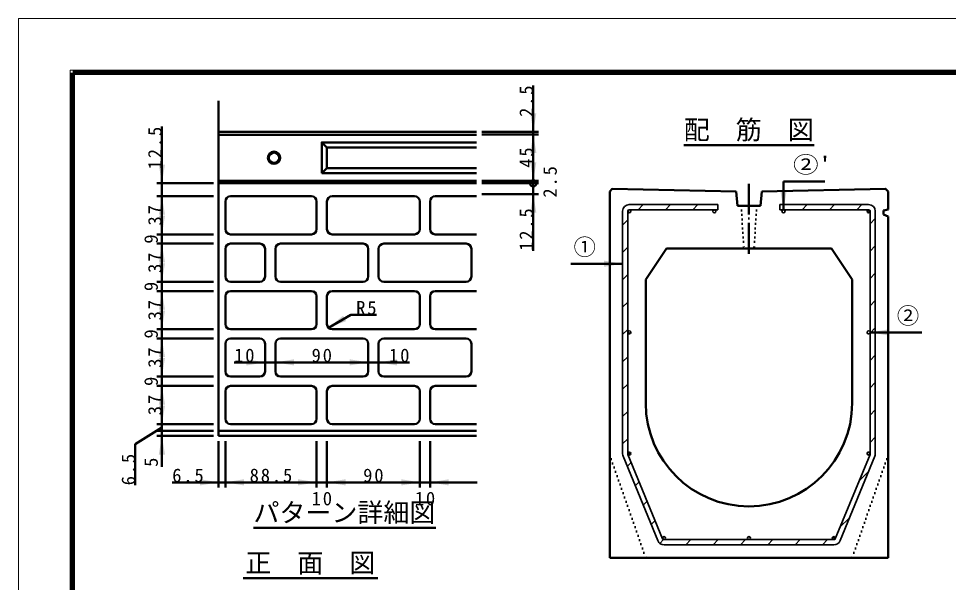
# Model space of a CAD drawing. Units: millimetres, scale not verified, with parts at other scales. Extents: x -2102 to 2102, y -1485 to 1485.
# Drawn here: x -2102 to -300, y 391 to 1485 of the extents above; entities that cross this region are included whole.
import ezdxf
from ezdxf.enums import TextEntityAlignment as Align

# ---------------------------------------------------------------- set-up
doc = ezdxf.new("R2010")
doc.units = ezdxf.units.MM
doc.header["$LTSCALE"] = 5
doc.linetypes.add('DOTTED', pattern=[1.75, 0.25, -1.5])
doc.linetypes.add('LONG_DASHED_DOTTED', pattern=[15.25, 12, -1.5, 0.25, -1.5])
doc.layers.add('0-0_V-nasSTD', color=7, linetype='Continuous', lineweight=35)
doc.layers.add('0-1_0', color=7, linetype='Continuous', lineweight=50)
doc.styles.add('ＭＳ ゴシック', font='')
doc.styles.get('ＭＳ ゴシック').set_extended_font_data('MS Gothic')

msp = doc.modelspace()

# ---------------------------------------------------------------- linework, layer by layer
at = {"layer": '0-0_V-nasSTD', "lineweight": 100}
msp.add_line((-1997.5, 1380), (-1997.5, -1380), dxfattribs=at)
at = {"layer": '0-0_V-nasSTD', "lineweight": 50}
for p, q in [((-1714.642, 675.452), (-1714.642, 1325.452)), ((-619.5, 1169.289), (-619.5, 1114.289)), ((-711.5, 1149.789), (-709, 1121.789)), ((-711.5, 1149.789), (-709, 1121.789)), ((-661.5, 1149.789), (-664, 1121.789)), ((-664, 1121.789), (-709, 1121.789)), ((-701.5, 1121.789), (-671.5, 1121.789))]:
    msp.add_line(p, q, dxfattribs=at)
at = {"layer": '0-0_V-nasSTD'}
for p, q in [((-918.5, 1124.289), (-746.5, 1124.289)), ((-901.573, 1114.289), (-891.573, 1124.289)), ((-848.54, 1114.289), (-838.54, 1124.289)), ((-795.507, 1114.289), (-785.507, 1124.289)), ((-746.5, 1124.289), (-746.5, 1114.289)), ((-626.5, 1124.289), (-626.5, 1114.289)), ((-626.5, 1124.289), (-454.5, 1124.289)), ((-626.5, 1124.197), (-626.408, 1124.289)), ((-619.5, 1124.289), (-626.5, 1124.289)), ((-619.5, 1124.289), (-619.5, 1114.289)), ((-583.375, 1114.289), (-573.375, 1124.289)), ((-530.342, 1114.289), (-520.342, 1124.289)), ((-477.309, 1114.289), (-467.309, 1124.289)), ((-931.5, 1111.289), (-931.5, 640.88)), ((-921.5, 1111.289), (-921.5, 640.871)), ((-921.447, 1111.852), (-917.937, 1108.342)), ((-918.5, 1114.289), (-746.5, 1114.289)), ((-754.114, 1114.289), (-753.5, 1114.289)), ((-754.114, 1114.225), (-750.564, 1110.675)), ((-753.5, 1114.289), (-746.5, 1114.289)), ((-626.5, 1114.289), (-454.5, 1114.289)), ((-619.811, 1114.273), (-616.516, 1110.978)), ((-456.462, 1113.558), (-452.231, 1109.327)), ((-451.5, 1111.289), (-451.5, 640.871)), ((-441.5, 1111.289), (-441.5, 640.875)), ((-931.5, 1084.362), (-921.5, 1094.362)), ((-451.5, 1087.065), (-441.5, 1097.065)), ((-931.5, 1031.329), (-921.5, 1041.329)), ((-451.5, 1034.032), (-441.5, 1044.032)), ((-931.5, 978.296), (-921.5, 988.296)), ((-451.5, 980.999), (-441.5, 990.999)), ((-451.5, 927.966), (-441.5, 937.966)), ((-931.5, 925.263), (-921.5, 935.263)), ((-451.5, 874.933), (-441.5, 884.933)), ((-931.5, 872.23), (-921.5, 882.23)), ((-921.5, 876.289), (-921.5, 877.703)), ((-921.146, 877.703), (-917.085, 873.643)), ((-451.5, 821.9), (-441.5, 831.9)), ((-931.5, 819.197), (-921.5, 829.197)), ((-931.5, 766.164), (-921.5, 776.164)), ((-451.5, 768.867), (-441.5, 778.867)), ((-931.5, 713.131), (-921.5, 723.131)), ((-451.5, 715.834), (-441.5, 725.834)), ((-931.5, 660.098), (-921.5, 670.098)), ((-451.5, 662.801), (-441.5, 672.801)), ((-930.521, 635.93), (-863.16, 472.339)), ((-930.521, 635.93), (-930.521, 635.93)), ((-930.521, 635.93), (-930.521, 635.93)), ((-921.274, 639.729), (-853.917, 476.147)), ((-921.274, 639.729), (-921.274, 639.729)), ((-921.274, 639.729), (-921.274, 639.729)), ((-920.66, 643.37), (-916.418, 639.128)), ((-451.726, 639.729), (-519.083, 476.147)), ((-509.838, 472.339), (-442.479, 635.925)), ((-454.866, 644.266), (-451.522, 640.923)), ((-451.726, 639.729), (-451.726, 639.729)), ((-442.479, 635.925), (-442.479, 635.925)), ((-922.387, 616.178), (-914.729, 623.835)), ((-472.857, 588.41), (-454.475, 606.793)), ((-906.919, 578.612), (-899.262, 586.27)), ((-891.451, 541.047), (-883.794, 548.705)), ((-875.983, 503.482), (-868.326, 511.14)), ((-509.98, 498.254), (-491.598, 516.637)), ((-863.16, 472.339), (-863.16, 472.339)), ((-863.16, 472.339), (-863.16, 472.339)), ((-859.279, 467.153), (-852.014, 474.418)), ((-854.097, 477.812), (-850.62, 474.335)), ((-853.917, 476.147), (-853.917, 476.147)), ((-853.917, 476.147), (-853.917, 476.147)), ((-853.917, 476.147), (-853.917, 476.147)), ((-851.142, 474.289), (-521.857, 474.289)), ((-850.62, 474.289), (-851.142, 474.289)), ((-809.111, 464.289), (-799.111, 474.289)), ((-756.078, 464.289), (-746.078, 474.289)), ((-703.045, 464.289), (-693.045, 474.289)), ((-686.848, 480.269), (-683.52, 476.941)), ((-521.857, 474.289), (-686.5, 474.289)), ((-521.857, 474.289), (-686.5, 474.289)), ((-650.012, 464.289), (-640.012, 474.289)), ((-596.979, 464.289), (-586.979, 474.289)), ((-543.946, 464.289), (-533.946, 474.289)), ((-523.644, 479.699), (-519.447, 475.503)), ((-519.083, 476.147), (-519.083, 476.147)), ((-519.083, 476.147), (-519.083, 476.147)), ((-519.083, 476.147), (-519.083, 476.147)), ((-509.838, 472.339), (-509.838, 472.339)), ((-851.139, 464.289), (-521.859, 464.289))]:
    msp.add_line(p, q, dxfattribs=at)
at = {"layer": '0-0_V-nasSTD', "lineweight": 18}
for points in [[(-2102.5, -1485), (-2102.5, 1485), (2102.5, 1485), (2102.5, -1485)], [(-2002.5, -1385), (-2002.5, 1385), (2002.5, 1385), (2002.5, -1385)]]:
    msp.add_lwpolyline(points, close=True, dxfattribs=at)
at = {"layer": '0-0_V-nasSTD', "lineweight": 100}
msp.add_lwpolyline([(1997.5, -1380), (1997.5, 1380), (-1997.5, 1380)], dxfattribs=at)
at = {"layer": '0-0_V-nasSTD'}
msp.add_lwpolyline([(-509.838, 472.339), (-509.838, 472.339), (-442.479, 635.925)], dxfattribs=at)
for centre in [(-918.5, 1111.289), (-753.5, 1111.289), (-619.5, 1111.289), (-619.5, 1111.289), (-454.5, 1111.289), (-918.5, 876.289), (-454.5, 876.289), (-918.5, 641.289), (-454.5, 641.289), (-851.143, 477.289), (-686.5, 477.289), (-521.857, 477.289)]:
    msp.add_circle(centre, 3, dxfattribs=at)
for centre, radius, start, end in [((-918.5, 1111.289), 13, 90, 180), ((-918.5, 1111.289), 13, 90, 180), ((-454.5, 1111.289), 13, 0, 90), ((-918.5, 1111.289), 3, 90, 180), ((-918.5, 1111.289), 3, 90, 180), ((-918.5, 1111.289), 3, 169.17571, 180), ((-918.5, 1111.289), 3, 90, 169.17571), ((-454.5, 1111.289), 3, 0, 90), ((-454.5, 1111.289), 3, 0, 90), ((-454.5, 1111.289), 3, 0, 90), ((-918.5, 640.88), 13, 180, 202.38013), ((-918.5, 640.871), 3, 180, 202.38013), ((-454.5, 641.289), 3, 0, 330.64995), ((-454.5, 641.289), 3, 330.64995, 0), ((-454.5, 641.289), 3, 330.64995, 0), ((-454.5, 640.871), 3, 337.61987, 0), ((-454.5, 640.875), 13, 337.61987, 0), ((-454.5, 640.875), 13, 337.61987, 0), ((-851.139, 477.289), 13, 202.38013, 270), ((-851.143, 477.289), 3, 202.38053, 270.00103), ((-521.859, 477.289), 13, 270, 337.61987), ((-521.857, 477.289), 3, 270, 337.61987), ((-521.857, 477.289), 3, 323.45593, 337.61947)]:
    msp.add_arc(centre, radius, start, end, dxfattribs=at)
for points in [[(-1110.642, 1301.452), (-1104.642, 1265.452), (-1098.642, 1301.452)], [(-1110.642, 1224.452), (-1104.642, 1260.452), (-1098.642, 1224.452)], [(-1830.642, 1201.452), (-1824.642, 1165.452), (-1818.642, 1201.452)], [(-1110.642, 1206.452), (-1104.642, 1170.452), (-1098.642, 1206.452)], [(-1830.642, 1104.452), (-1824.642, 1140.452), (-1818.642, 1104.452)], [(-1110.642, 1108.452), (-1104.642, 1144.452), (-1098.642, 1108.452)], [(-625.5, 1150.289), (-619.5, 1114.289), (-613.5, 1150.289)], [(-1830.642, 1102.452), (-1824.642, 1066.452), (-1818.642, 1102.452)], [(-1830.642, 1012.452), (-1824.642, 1048.452), (-1818.642, 1012.452)], [(-1830.642, 1010.452), (-1824.642, 974.452), (-1818.642, 1010.452)], [(-967.5, 1003.536), (-967.5, 1015.536), (-931.5, 1009.536)], [(-1830.642, 920.452), (-1824.642, 956.452), (-1818.642, 920.452)], [(-1830.642, 918.452), (-1824.642, 882.452), (-1818.642, 918.452)], [(-1501.713, 885.38), (-1473.536, 908.577), (-1467.536, 898.184)], [(-451.5, 876.289), (-415.5, 870.289), (-415.5, 882.289)], [(-1830.642, 828.452), (-1824.642, 864.452), (-1818.642, 828.452)], [(-1830.642, 826.452), (-1824.642, 790.452), (-1818.642, 826.452)], [(-1660.642, 812.193), (-1660.642, 824.193), (-1624.642, 818.193)], [(-1604.642, 818.193), (-1568.642, 812.193), (-1568.642, 824.193)], [(-1460.642, 812.193), (-1460.642, 824.193), (-1424.642, 818.193)], [(-1404.642, 818.193), (-1368.642, 812.193), (-1368.642, 824.193)], [(-1830.642, 736.452), (-1824.642, 772.452), (-1818.642, 736.452)], [(-1830.642, 734.452), (-1824.642, 698.452), (-1818.642, 734.452)], [(-1830.642, 639.452), (-1824.642, 675.452), (-1818.642, 639.452)], [(-1750.642, 579.452), (-1750.642, 591.452), (-1714.642, 585.452)], [(-1701.642, 585.452), (-1665.642, 579.452), (-1665.642, 591.452)], [(-1560.642, 579.452), (-1560.642, 591.452), (-1524.642, 585.452)], [(-1504.642, 585.452), (-1468.642, 579.452), (-1468.642, 591.452)], [(-1360.642, 579.452), (-1360.642, 591.452), (-1324.642, 585.452)], [(-1304.642, 585.452), (-1268.642, 579.452), (-1268.642, 591.452)]]:
    msp.add_solid(points, dxfattribs=at)
at = {"layer": '0-1_0'}
for p, q in [((-1104.642, 1355.452), (-1104.642, 1265.452)), ((-1824.642, 1275.452), (-1824.642, 1165.452)), ((-1214.642, 1265.452), (-1714.642, 1265.452)), ((-1204.642, 1265.452), (-1094.642, 1265.452)), ((-1104.642, 1265.452), (-1104.642, 1259.452)), ((-1214.642, 1259.452), (-1714.642, 1259.452)), ((-1514.642, 1184.952), (-1514.642, 1244.952)), ((-1204.642, 1260.452), (-1094.642, 1260.452)), ((-1104.642, 1170.452), (-1104.642, 1260.452)), ((-1504.642, 1194.952), (-1504.642, 1234.952)), ((-1214.642, 1234.952), (-1504.642, 1234.952)), ((-812.903, 1239.789), (-560.097, 1239.789)), ((-1504.642, 1194.952), (-1514.642, 1184.952)), ((-1504.642, 1194.952), (-1214.642, 1194.952)), ((-1214.642, 1184.952), (-1514.642, 1184.952)), ((-1724.642, 1165.452), (-1834.642, 1165.452)), ((-1824.642, 1140.452), (-1824.642, 1165.452)), ((-1214.642, 1170.452), (-1714.642, 1170.452)), ((-1714.642, 1165.452), (-1214.642, 1165.452)), ((-1204.642, 1170.452), (-1094.642, 1170.452)), ((-1204.642, 1165.452), (-1094.642, 1165.452)), ((-1204.642, 1165.452), (-1094.642, 1165.452)), ((-1104.642, 1170.452), (-1104.642, 1165.452)), ((-1104.642, 1144.452), (-1104.642, 1165.452)), ((-619.5, 1169.289), (-539.5, 1169.289)), ((-1724.642, 1140.452), (-1834.642, 1140.452)), ((-1824.642, 1066.452), (-1824.642, 1140.452)), ((-1691.642, 1140.452), (-1534.642, 1140.452)), ((-1494.642, 1140.452), (-1334.642, 1140.452)), ((-1294.642, 1140.452), (-1214.642, 1140.452)), ((-1204.642, 1144.452), (-1094.642, 1144.452)), ((-1104.642, 1034.452), (-1104.642, 1144.452)), ((-956.5, 438.789), (-956.5, 1149.789)), ((-416.5, 1149.789), (-416.5, 1114.804)), ((-1701.642, 1076.452), (-1701.642, 1130.452)), ((-1524.642, 1130.452), (-1524.642, 1076.452)), ((-1504.642, 1076.452), (-1504.642, 1130.452)), ((-1324.642, 1130.452), (-1324.642, 1076.452)), ((-1304.642, 1076.452), (-1304.642, 1130.452)), ((-425.5, 1112.789), (-416.5, 1114.804)), ((-425.5, 1104.789), (-425.5, 1112.789)), ((-425.5, 1104.789), (-416.5, 1101.431)), ((-416.5, 438.789), (-416.5, 1101.431)), ((-1724.642, 1066.452), (-1834.642, 1066.452)), ((-1824.642, 1048.452), (-1824.642, 1066.452)), ((-1534.642, 1066.452), (-1691.642, 1066.452)), ((-1334.642, 1066.452), (-1494.642, 1066.452)), ((-1214.642, 1066.452), (-1294.642, 1066.452)), ((-1724.642, 1048.452), (-1834.642, 1048.452)), ((-1824.642, 974.452), (-1824.642, 1048.452)), ((-1634.642, 1048.452), (-1691.642, 1048.452)), ((-1434.642, 1048.452), (-1594.642, 1048.452)), ((-1234.642, 1048.452), (-1394.642, 1048.452)), ((-1701.642, 1038.452), (-1701.642, 984.452)), ((-1624.642, 984.452), (-1624.642, 1038.452)), ((-1604.642, 1038.452), (-1604.642, 984.452)), ((-1424.642, 984.452), (-1424.642, 1038.452)), ((-1404.642, 1038.452), (-1404.642, 984.452)), ((-1224.642, 984.452), (-1224.642, 1038.452)), ((-846.5, 1038.789), (-886.5, 978.789)), ((-846.5, 1038.789), (-526.5, 1038.789)), ((-526.5, 1038.789), (-486.5, 978.789)), ((-1031.5, 1009.536), (-931.5, 1009.536)), ((-1724.642, 974.452), (-1834.642, 974.452)), ((-1724.642, 974.452), (-1834.642, 974.452)), ((-1824.642, 956.452), (-1824.642, 974.452)), ((-1691.642, 974.452), (-1634.642, 974.452)), ((-1594.642, 974.452), (-1434.642, 974.452)), ((-1394.642, 974.452), (-1234.642, 974.452)), ((-886.5, 978.789), (-886.5, 738.789)), ((-486.5, 978.789), (-486.5, 738.789)), ((-1724.642, 956.452), (-1834.642, 956.452)), ((-1824.642, 882.452), (-1824.642, 956.452)), ((-1534.642, 956.452), (-1691.642, 956.452)), ((-1334.642, 956.452), (-1494.642, 956.452)), ((-1214.642, 956.452), (-1294.642, 956.452)), ((-1701.642, 946.452), (-1701.642, 892.452)), ((-1524.642, 892.452), (-1524.642, 946.452)), ((-1504.642, 946.452), (-1504.642, 892.452)), ((-1324.642, 892.452), (-1324.642, 946.452)), ((-1304.642, 946.452), (-1304.642, 892.452)), ((-1458.412, 910.38), (-1501.713, 885.38)), ((-1408.412, 910.38), (-1458.412, 910.38)), ((-1724.642, 882.452), (-1834.642, 882.452)), ((-1724.642, 882.452), (-1834.642, 882.452)), ((-1824.642, 864.452), (-1824.642, 882.452)), ((-1691.642, 882.452), (-1534.642, 882.452)), ((-1494.642, 882.452), (-1334.642, 882.452)), ((-1294.642, 882.452), (-1214.642, 882.452)), ((-351.5, 876.289), (-451.5, 876.289)), ((-1724.642, 864.452), (-1834.642, 864.452)), ((-1824.642, 790.452), (-1824.642, 864.452)), ((-1701.642, 854.452), (-1701.642, 800.452)), ((-1634.642, 864.452), (-1691.642, 864.452)), ((-1624.642, 800.452), (-1624.642, 854.452)), ((-1604.642, 854.452), (-1604.642, 800.452)), ((-1434.642, 864.452), (-1594.642, 864.452)), ((-1424.642, 800.452), (-1424.642, 854.452)), ((-1404.642, 854.452), (-1404.642, 800.452)), ((-1234.642, 864.452), (-1394.642, 864.452)), ((-1224.642, 800.452), (-1224.642, 854.452)), ((-1684.642, 818.193), (-1624.642, 818.193)), ((-1624.642, 818.193), (-1604.642, 818.193)), ((-1604.642, 818.193), (-1424.642, 818.193)), ((-1424.642, 818.193), (-1404.642, 818.193)), ((-1344.642, 818.193), (-1404.642, 818.193)), ((-1724.642, 790.452), (-1834.642, 790.452)), ((-1724.642, 790.452), (-1834.642, 790.452)), ((-1824.642, 772.452), (-1824.642, 790.452)), ((-1691.642, 790.452), (-1634.642, 790.452)), ((-1594.642, 790.452), (-1434.642, 790.452)), ((-1394.642, 790.452), (-1234.642, 790.452)), ((-1724.642, 772.452), (-1834.642, 772.452)), ((-1701.642, 762.452), (-1701.642, 708.452)), ((-1534.642, 772.452), (-1691.642, 772.452)), ((-1524.642, 708.452), (-1524.642, 762.452)), ((-1504.642, 762.452), (-1504.642, 708.452)), ((-1334.642, 772.452), (-1494.642, 772.452)), ((-1324.642, 708.452), (-1324.642, 762.452)), ((-1304.642, 762.452), (-1304.642, 708.452)), ((-1214.642, 772.452), (-1294.642, 772.452)), ((-1876.178, 659.735), (-1824.642, 691.952)), ((-1724.642, 698.452), (-1834.642, 698.452)), ((-1724.642, 685.452), (-1834.642, 685.452)), ((-1824.642, 675.452), (-1824.642, 685.452)), ((-1714.642, 685.452), (-1214.642, 685.452)), ((-1691.642, 698.452), (-1534.642, 698.452)), ((-1494.642, 698.452), (-1334.642, 698.452)), ((-1294.642, 698.452), (-1214.642, 698.452)), ((-1724.642, 675.452), (-1834.642, 675.452)), ((-1824.642, 615.452), (-1824.642, 675.452)), ((-1714.642, 675.452), (-1214.642, 675.452)), ((-1876.178, 579.735), (-1876.178, 659.735)), ((-1714.642, 665.452), (-1714.642, 575.452)), ((-1701.642, 665.452), (-1701.642, 575.452)), ((-1524.642, 665.452), (-1524.642, 575.452)), ((-1504.642, 665.452), (-1504.642, 575.452)), ((-1324.642, 665.452), (-1324.642, 575.452)), ((-1304.642, 665.452), (-1304.642, 575.452)), ((-1804.642, 585.452), (-1714.642, 585.452)), ((-1714.642, 585.452), (-1701.642, 585.452)), ((-1701.642, 585.452), (-1524.642, 585.452)), ((-1524.642, 585.452), (-1504.642, 585.452)), ((-1504.642, 585.452), (-1324.642, 585.452)), ((-1324.642, 585.452), (-1304.642, 585.452)), ((-1304.642, 585.452), (-1213.642, 585.452)), ((-1647.26, 497.311), (-1293.25, 497.311)), ((-956.5, 438.789), (-416.5, 438.789)), ((-1666.903, 399.655), (-1406.097, 399.655))]:
    msp.add_line(p, q, dxfattribs=at)
at = {"layer": '0-1_0', "linetype": 'LONG_DASHED_DOTTED'}
msp.add_line((-686.5, 1164.789), (-686.5, 1023.789), dxfattribs=at)
at = {"layer": '0-1_0', "linetype": 'DOTTED'}
for p, q in [((-701.5, 1121.789), (-696.5, 1038.789)), ((-671.5, 1121.789), (-676.5, 1038.789)), ((-956.5, 638.789), (-886.5, 438.789)), ((-416.5, 638.789), (-486.5, 438.789))]:
    msp.add_line(p, q, dxfattribs=at)
at = {"layer": '0-1_0'}
for points in [[(-1504.642, 1234.952), (-1514.642, 1244.952), (-1214.642, 1244.952)], [(-711.5, 1149.789), (-951.5, 1154.789), (-956.5, 1149.789)], [(-661.5, 1149.789), (-421.5, 1154.789), (-416.5, 1149.789)], [(-1824.642, 685.452), (-1824.642, 698.452), (-1824.642, 772.452)]]:
    msp.add_lwpolyline(points, dxfattribs=at)
for radius in [12, 10]:
    msp.add_circle((-1607.242, 1214.952), radius, dxfattribs=at)
for centre, radius, start, end in [((-1104.642, 1165.452), 6.25, 90, 270), ((-1104.642, 1165.452), 6.25, 270, 90), ((-1691.642, 1130.452), 10, 90, 180), ((-1534.642, 1130.452), 10, 0, 90), ((-1494.642, 1130.452), 10, 90, 180), ((-1334.642, 1130.452), 10, 0, 90), ((-1294.642, 1130.452), 10, 90, 180), ((-1691.642, 1076.452), 10, 180, 270), ((-1534.642, 1076.452), 10, 270, 0), ((-1494.642, 1076.452), 10, 180, 270), ((-1334.642, 1076.452), 10, 270, 0), ((-1294.642, 1076.452), 10, 180, 270), ((-1691.642, 1038.452), 10, 90, 180), ((-1634.642, 1038.452), 10, 0, 90), ((-1594.642, 1038.452), 10, 90, 180), ((-1434.642, 1038.452), 10, 0, 90), ((-1394.642, 1038.452), 10, 90, 180), ((-1234.642, 1038.452), 10, 0, 90), ((-1691.642, 984.452), 10, 180, 270), ((-1634.642, 984.452), 10, 270, 0), ((-1594.642, 984.452), 10, 180, 270), ((-1434.642, 984.452), 10, 270, 0), ((-1394.642, 984.452), 10, 180, 270), ((-1234.642, 984.452), 10, 270, 0), ((-1691.642, 946.452), 10, 90, 180), ((-1534.642, 946.452), 10, 0, 90), ((-1494.642, 946.452), 10, 90, 180), ((-1334.642, 946.452), 10, 0, 90), ((-1294.642, 946.452), 10, 90, 180), ((-1691.642, 892.452), 10, 180, 270), ((-1534.642, 892.452), 10, 270, 0), ((-1494.642, 892.452), 10, 180, 270), ((-1334.642, 892.452), 10, 270, 0), ((-1294.642, 892.452), 10, 180, 270), ((-1691.642, 854.452), 10, 90, 180), ((-1634.642, 854.452), 10, 0, 90), ((-1594.642, 854.452), 10, 90, 180), ((-1434.642, 854.452), 10, 0, 90), ((-1394.642, 854.452), 10, 90, 180), ((-1234.642, 854.452), 10, 0, 90), ((-1691.642, 800.452), 10, 180, 270), ((-1634.642, 800.452), 10, 270, 0), ((-1594.642, 800.452), 10, 180, 270), ((-1434.642, 800.452), 10, 270, 0), ((-1394.642, 800.452), 10, 180, 270), ((-1234.642, 800.452), 10, 270, 0), ((-1691.642, 762.452), 10, 90, 180), ((-1534.642, 762.452), 10, 0, 90), ((-1494.642, 762.452), 10, 90, 180), ((-1334.642, 762.452), 10, 0, 90), ((-1294.642, 762.452), 10, 90, 180), ((-686.5, 738.789), 200, 180, 270), ((-686.5, 738.789), 200, 270, 0), ((-1691.642, 708.452), 10, 180, 270), ((-1534.642, 708.452), 10, 270, 0), ((-1494.642, 708.452), 10, 180, 270), ((-1334.642, 708.452), 10, 270, 0), ((-1294.642, 708.452), 10, 180, 270)]:
    msp.add_arc(centre, radius, start, end, dxfattribs=at)

# ---------------------------------------------------------------- texts
at = {"layer": '0-0_V-nasSTD', "style": 'ＭＳ ゴシック'}
for s, height, p in [('配\u3000筋\u3000図', 36.95, (-812.903, 1239.789)), ('①', 31.67, (-1026.5, 1016.536)), ('②', 31.67, (-399.7, 883.289)), ('パターン詳細図', 36.95, (-1647.26, 497.311)), ('正\u3000面\u3000図', 36.95, (-1662.903, 399.655))]:
    msp.add_text(s, height=height, dxfattribs=at).set_placement(p, align=Align.BOTTOM_LEFT)
at = {"layer": '0-0_V-nasSTD', "style": 'ＭＳ ゴシック', "width": 1.15}
msp.add_text("②'", height=31.67, dxfattribs=at).set_placement((-601.1, 1176.289), align=Align.BOTTOM_LEFT)
at = {"layer": '0-0_V-nasSTD', "style": 'ＭＳ ゴシック'}
for s, p in [('9', (-1824.642, 1048.452)), ('9', (-1824.642, 956.452)), ('9', (-1824.642, 864.452)), ('9', (-1824.642, 772.452)), ('5', (-1824.642, 615.452))]:
    msp.add_text(s, height=26.39, rotation=90, dxfattribs=at).set_placement(p, align=Align.BOTTOM_LEFT)
at = {"layer": '0-0_V-nasSTD', "char_height": 26.39, "attachment_point": 7, "rotation": 90, "style": 'ＭＳ ゴシック'}
for s, insert in [('\\T1.2;2.5', (-1104.642, 1294.252)), ('\\T1.2;12.5', (-1824.642, 1192.652)), ('\\T1.2;45', (-1104.642, 1195.652)), ('\\T1.2;2.5', (-1058.646, 1137.764)), ('\\T1.2;37', (-1824.642, 1083.652)), ('\\T1.2;12.5', (-1104.642, 1034.452)), ('\\T1.2;37', (-1824.642, 991.652)), ('\\T1.2;37', (-1824.642, 899.652)), ('\\T1.2;37', (-1824.642, 807.652)), ('\\T1.2;37', (-1824.642, 715.652)), ('\\T1.2;6.5', (-1876.178, 579.735))]:
    msp.add_mtext(s, dxfattribs=dict(at, insert=insert))
at = {"layer": '0-0_V-nasSTD', "char_height": 26.39, "attachment_point": 7, "style": 'ＭＳ ゴシック'}
for s, insert in [('\\T1.2;R5', (-1448.012, 910.38)), ('\\T1.2;10', (-1684.642, 818.193)), ('\\T1.2;90', (-1534.442, 818.193)), ('\\T1.2;10', (-1384.242, 818.193)), ('\\T1.2;6.5', (-1804.642, 585.452)), ('\\T1.2;88.5', (-1654.542, 585.452)), ('\\T1.2;90', (-1434.442, 585.452)), ('\\T1.2;10', (-1534.297, 540.452)), ('\\T1.2;10', (-1334.297, 540.452))]:
    msp.add_mtext(s, dxfattribs=dict(at, insert=insert))

doc.saveas('drawing.dxf')
